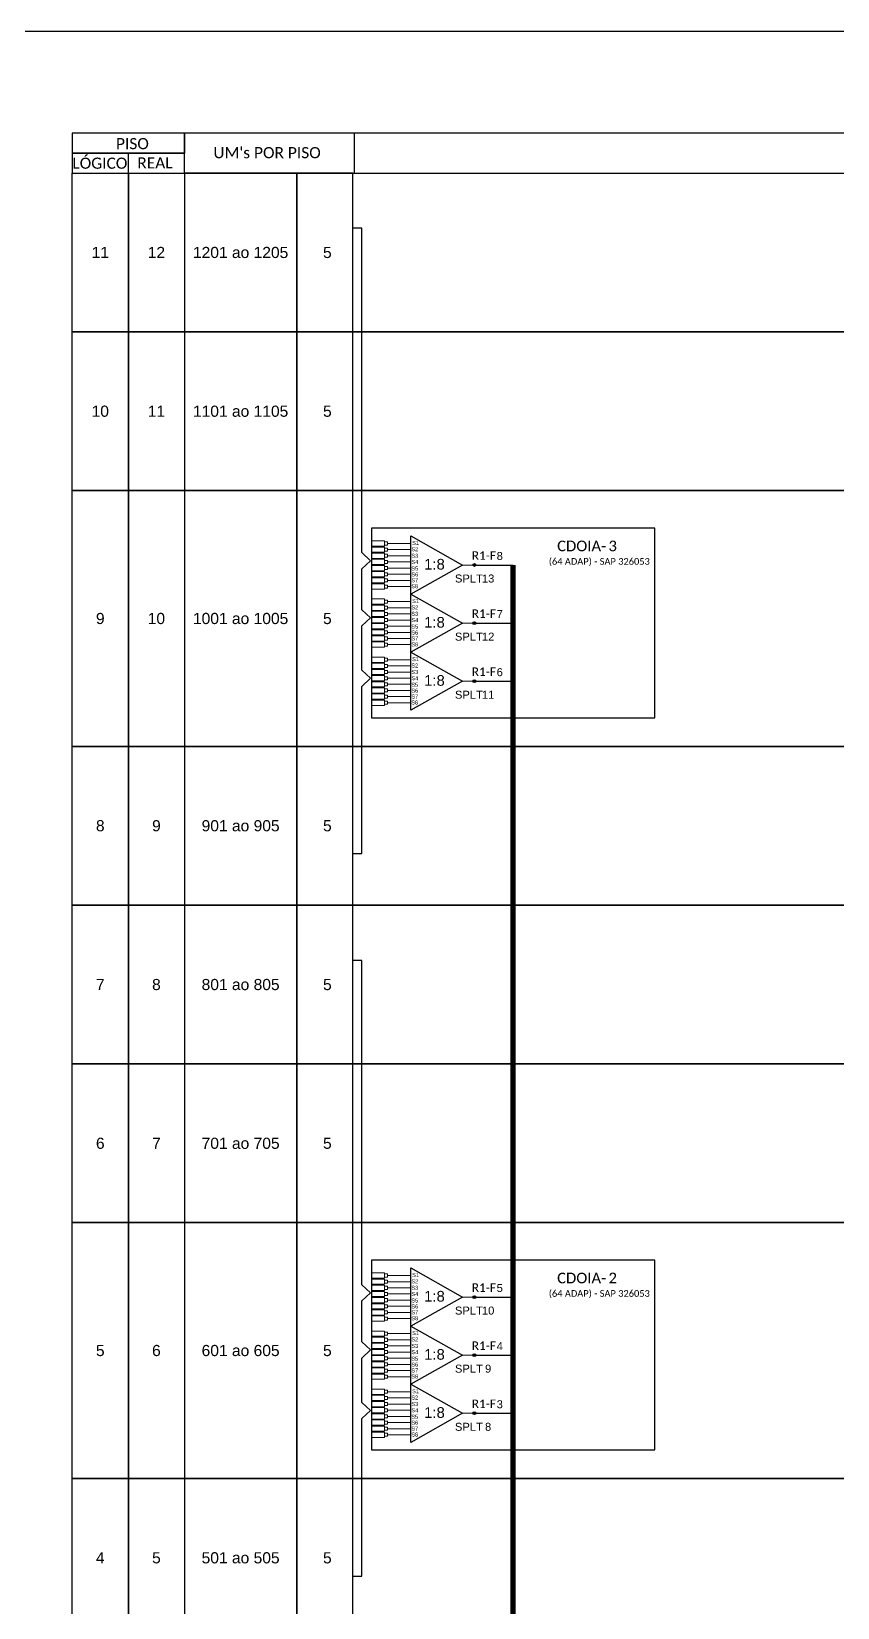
# Model space of a CAD drawing. Extents: x -89 to 749, y 705 to 1299.
# Drawn here: x 329.9 to 496, y 974 to 1299 of the extents above; entities that cross this region are included whole.
import ezdxf
from ezdxf.enums import TextEntityAlignment as Align

# ---------------------------------------------------------------- set-up
doc = ezdxf.new("R2010")
doc.units = 0
doc.styles.add('ARIAL', font='arial.ttf')
doc.styles.add('WMF-Calibri0', font='calibri.ttf')

msp = doc.modelspace()

# ---------------------------------------------------------------- hatches: boundary and pattern name
h = msp.add_hatch(color=3)
h.dxf.hatch_style = 1
edge = h.paths.add_edge_path()
edge.add_arc((421.16, 1189), 0.282, 0, 360)
h = msp.add_hatch(color=3)
h.dxf.hatch_style = 1
edge = h.paths.add_edge_path()
edge.add_arc((421.16, 1177.01), 0.282, 0, 360)
h = msp.add_hatch(color=3)
h.dxf.hatch_style = 1
edge = h.paths.add_edge_path()
edge.add_arc((421.16, 1165.03), 0.282, 0, 360)
h = msp.add_hatch(color=3)
h.dxf.hatch_style = 1
edge = h.paths.add_edge_path()
edge.add_arc((421.16, 1165.03), 0.282, 0, 360)
h = msp.add_hatch(color=3)
h.dxf.hatch_style = 1
edge = h.paths.add_edge_path()
edge.add_arc((421.16, 1038.02), 0.282, 0, 360)
h = msp.add_hatch(color=3)
h.dxf.hatch_style = 1
edge = h.paths.add_edge_path()
edge.add_arc((421.16, 1026.04), 0.282, 0, 360)
h = msp.add_hatch(color=3)
h.dxf.hatch_style = 1
edge = h.paths.add_edge_path()
edge.add_arc((421.16, 1014.05), 0.282, 0, 360)
h = msp.add_hatch(color=3)
h.dxf.hatch_style = 1
edge = h.paths.add_edge_path()
edge.add_arc((421.16, 1014.05), 0.282, 0, 360)

# ---------------------------------------------------------------- linework, layer by layer
for points in [[(-89.32, 705.02), (749.25, 705.02), (749.25, 1299.02), (-89.32, 1299.02), (-89.32, 705.02)], [(361.41, 1269.83), (729.31, 1269.83), (729.31, 1278.06), (361.41, 1278.06), (361.41, 1278.06), (361.41, 1273.94)], [(396.47, 1269.83), (396.47, 1278.06)], [(349.84, 1269.83), (349.84, 1273.94)]]:
    msp.add_lwpolyline(points)
for points in [[(338.27, 1273.94), (361.41, 1273.94), (361.41, 1278.06), (338.27, 1278.06)], [(338.27, 1269.83), (361.41, 1269.83), (361.41, 1273.94), (338.27, 1273.94)], [(338.27, 1269.83), (349.84, 1269.83), (349.84, 1237.09), (338.27, 1237.09)], [(349.84, 1269.83), (361.41, 1269.83), (361.41, 1237.09), (349.84, 1237.09)], [(384.56, 1269.83), (361.41, 1269.83), (361.41, 1237.09), (384.56, 1237.09)], [(396.13, 1269.83), (384.56, 1269.83), (384.56, 1237.09), (396.13, 1237.09)], [(396.13, 1269.83), (694.59, 1269.83), (694.59, 1237.09), (396.13, 1237.09)], [(338.27, 1237.09), (349.84, 1237.09), (349.84, 1204.34), (338.27, 1204.34)], [(349.84, 1237.09), (361.41, 1237.09), (361.41, 1204.34), (349.84, 1204.34)], [(384.56, 1237.09), (361.41, 1237.09), (361.41, 1204.34), (384.56, 1204.34)], [(396.13, 1237.09), (384.56, 1237.09), (384.56, 1204.34), (396.13, 1204.34)], [(396.13, 1237.09), (694.59, 1237.09), (694.59, 1204.34), (396.13, 1204.34)], [(338.27, 1204.34), (349.84, 1204.34), (349.84, 1151.6), (338.27, 1151.6)], [(349.84, 1204.34), (361.41, 1204.34), (361.41, 1151.6), (349.84, 1151.6)], [(384.56, 1204.34), (361.41, 1204.34), (361.41, 1151.6), (384.56, 1151.6)], [(396.13, 1204.34), (384.56, 1204.34), (384.56, 1151.6), (396.13, 1151.6)], [(396.13, 1204.34), (694.59, 1204.34), (694.59, 1151.6), (396.13, 1151.6)], [(338.27, 1151.6), (349.84, 1151.6), (349.84, 1118.86), (338.27, 1118.86)], [(349.84, 1151.6), (361.41, 1151.6), (361.41, 1118.86), (349.84, 1118.86)], [(384.56, 1151.6), (361.41, 1151.6), (361.41, 1118.86), (384.56, 1118.86)], [(396.13, 1151.6), (384.56, 1151.6), (384.56, 1118.86), (396.13, 1118.86)], [(396.13, 1151.6), (694.59, 1151.6), (694.59, 1118.86), (396.13, 1118.86)], [(338.27, 1118.86), (349.84, 1118.86), (349.84, 1086.11), (338.27, 1086.11)], [(349.84, 1118.86), (361.41, 1118.86), (361.41, 1086.11), (349.84, 1086.11)], [(384.56, 1118.86), (361.41, 1118.86), (361.41, 1086.11), (384.56, 1086.11)], [(396.13, 1118.86), (384.56, 1118.86), (384.56, 1086.11), (396.13, 1086.11)], [(396.13, 1118.86), (694.59, 1118.86), (694.59, 1086.11), (396.13, 1086.11)], [(338.27, 1086.11), (349.84, 1086.11), (349.84, 1053.37), (338.27, 1053.37)], [(349.84, 1086.11), (361.41, 1086.11), (361.41, 1053.37), (349.84, 1053.37)], [(384.56, 1086.11), (361.41, 1086.11), (361.41, 1053.37), (384.56, 1053.37)], [(396.13, 1086.11), (384.56, 1086.11), (384.56, 1053.37), (396.13, 1053.37)], [(396.13, 1086.11), (694.59, 1086.11), (694.59, 1053.37), (396.13, 1053.37)], [(338.27, 1053.37), (349.84, 1053.37), (349.84, 1000.62), (338.27, 1000.62)], [(349.84, 1053.37), (361.41, 1053.37), (361.41, 1000.62), (349.84, 1000.62)], [(384.56, 1053.37), (361.41, 1053.37), (361.41, 1000.62), (384.56, 1000.62)], [(396.13, 1053.37), (384.56, 1053.37), (384.56, 1000.62), (396.13, 1000.62)], [(396.13, 1053.37), (694.59, 1053.37), (694.59, 1000.62), (396.13, 1000.62)], [(338.27, 1000.62), (349.84, 1000.62), (349.84, 967.88), (338.27, 967.88)], [(349.84, 1000.62), (361.41, 1000.62), (361.41, 967.88), (349.84, 967.88)], [(384.56, 1000.62), (361.41, 1000.62), (361.41, 967.88), (384.56, 967.88)], [(396.13, 1000.62), (384.56, 1000.62), (384.56, 967.88), (396.13, 967.88)], [(396.13, 1000.62), (694.59, 1000.62), (694.59, 967.88), (396.13, 967.88)]]:
    msp.add_lwpolyline(points, close=True)
at = {"color": 3}
for points in [[(397.99, 1185.95), (397.99, 1188.23), (399.72, 1189.89), (397.99, 1191.55), (397.99, 1258.45), (396.18, 1258.45)], [(397.99, 1170.2), (398, 1176.43), (399.72, 1178.09), (398, 1179.75), (398, 1185.95), (397.99, 1185.95)], [(396.17, 1129.52), (397.99, 1129.52), (397.99, 1163.97), (399.72, 1165.63), (397.99, 1167.29), (397.99, 1170.2)], [(397.99, 1034.98), (397.99, 1037.25), (399.72, 1038.91), (397.99, 1040.57), (397.99, 1107.45), (396.18, 1107.45)], [(397.99, 1019.23), (398, 1025.45), (399.72, 1027.11), (398, 1028.77), (398, 1034.98), (397.99, 1034.98)], [(396.17, 980.47), (397.99, 980.47), (397.99, 1012.99), (399.72, 1014.65), (397.99, 1016.31), (397.99, 1019.23)]]:
    msp.add_lwpolyline(points, dxfattribs=at)
at = {"color": 1}
for points in [[(458.38, 1196.6), (399.94, 1196.6), (399.94, 1157.47), (458.38, 1157.47)], [(458.38, 1045.62), (399.94, 1045.62), (399.94, 1006.49), (458.38, 1006.49)]]:
    msp.add_lwpolyline(points, close=True, dxfattribs=at)
at = {"color": 3, "lineweight": 0}
for points in [[(402.63, 1193.98), (399.97, 1193.98)], [(402.63, 1192.9), (399.97, 1192.9)], [(402.63, 1193.98), (402.63, 1192.9)], [(403.26, 1193.44), (408.08, 1193.44)], [(402.63, 1192.71), (399.97, 1192.71)], [(402.63, 1191.63), (399.97, 1191.63)], [(402.63, 1191.44), (399.97, 1191.44)], [(402.63, 1190.36), (399.97, 1190.36)], [(402.63, 1190.18), (399.97, 1190.18)], [(402.63, 1192.71), (402.63, 1191.63)], [(402.63, 1191.44), (402.63, 1190.36)], [(402.63, 1190.18), (402.63, 1189.09)], [(408.08, 1192.17), (403.26, 1192.17)], [(408.08, 1190.9), (403.26, 1190.9)], [(408.08, 1189.63), (403.26, 1189.63)], [(402.63, 1189.09), (399.97, 1189.09)], [(402.63, 1188.91), (399.97, 1188.91)], [(402.63, 1187.82), (399.97, 1187.82)], [(402.63, 1187.64), (399.97, 1187.64)], [(402.63, 1186.55), (399.97, 1186.55)], [(402.63, 1186.37), (399.97, 1186.37)], [(402.63, 1188.91), (402.63, 1187.82)], [(402.63, 1187.64), (402.63, 1186.55)], [(402.63, 1186.37), (402.63, 1185.29)], [(408.08, 1188.36), (403.26, 1188.36)], [(408.08, 1187.1), (403.26, 1187.1)], [(402.63, 1185.29), (399.97, 1185.29)], [(402.63, 1185.1), (399.97, 1185.1)], [(402.63, 1184.02), (399.97, 1184.02)], [(402.63, 1185.1), (402.63, 1184.02)], [(408.08, 1185.83), (403.26, 1185.83)], [(408.08, 1184.56), (403.26, 1184.56)], [(402.63, 1181.99), (399.97, 1181.99)], [(402.63, 1180.91), (399.97, 1180.91)], [(402.63, 1180.73), (399.97, 1180.73)], [(402.63, 1181.99), (402.63, 1180.91)], [(402.63, 1180.73), (402.63, 1179.64)], [(403.26, 1181.45), (408.08, 1181.45)], [(408.08, 1180.18), (403.26, 1180.18)], [(402.63, 1179.64), (399.97, 1179.64)], [(402.63, 1179.46), (399.97, 1179.46)], [(402.63, 1178.37), (399.97, 1178.37)], [(402.63, 1178.19), (399.97, 1178.19)], [(402.63, 1177.1), (399.97, 1177.1)], [(402.63, 1176.92), (399.97, 1176.92)], [(402.63, 1179.46), (402.63, 1178.37)], [(402.63, 1178.19), (402.63, 1177.1)], [(402.63, 1176.92), (402.63, 1175.84)], [(408.08, 1178.91), (403.26, 1178.91)], [(408.08, 1177.65), (403.26, 1177.65)], [(402.63, 1175.84), (399.97, 1175.84)], [(402.63, 1175.65), (399.97, 1175.65)], [(402.63, 1174.57), (399.97, 1174.57)], [(402.63, 1174.38), (399.97, 1174.38)], [(402.63, 1175.65), (402.63, 1174.57)], [(402.63, 1174.38), (402.63, 1173.3)], [(408.08, 1176.38), (403.26, 1176.38)], [(408.08, 1175.11), (403.26, 1175.11)], [(408.08, 1173.84), (403.26, 1173.84)], [(402.63, 1173.3), (399.97, 1173.3)], [(402.63, 1173.12), (399.97, 1173.12)], [(402.63, 1172.03), (399.97, 1172.03)], [(402.63, 1173.12), (402.63, 1172.03)], [(408.08, 1172.57), (403.26, 1172.57)], [(402.63, 1170.01), (399.97, 1170.01)], [(402.63, 1168.92), (399.97, 1168.92)], [(402.63, 1168.74), (399.97, 1168.74)], [(402.63, 1167.65), (399.97, 1167.65)], [(402.63, 1167.47), (399.97, 1167.47)], [(402.63, 1170.01), (402.63, 1168.92)], [(402.63, 1168.74), (402.63, 1167.65)], [(402.63, 1167.47), (402.63, 1166.39)], [(403.26, 1169.46), (408.08, 1169.46)], [(408.08, 1168.2), (403.26, 1168.2)], [(408.08, 1166.93), (403.26, 1166.93)], [(402.63, 1166.39), (399.97, 1166.39)], [(402.63, 1166.2), (399.97, 1166.2)], [(402.63, 1165.12), (399.97, 1165.12)], [(402.63, 1164.93), (399.97, 1164.93)], [(402.63, 1163.85), (399.97, 1163.85)], [(402.63, 1163.67), (399.97, 1163.67)], [(402.63, 1166.2), (402.63, 1165.12)], [(402.63, 1164.93), (402.63, 1163.85)], [(402.63, 1163.67), (402.63, 1162.58)], [(408.08, 1165.66), (403.26, 1165.66)], [(408.08, 1164.39), (403.26, 1164.39)], [(402.63, 1162.58), (399.97, 1162.58)], [(402.63, 1162.4), (399.97, 1162.4)], [(402.63, 1161.31), (399.97, 1161.31)], [(402.63, 1161.13), (399.97, 1161.13)], [(402.63, 1162.4), (402.63, 1161.31)], [(402.63, 1161.13), (402.63, 1160.04)], [(408.08, 1163.12), (403.26, 1163.12)], [(408.08, 1161.85), (403.26, 1161.85)], [(408.08, 1160.59), (403.26, 1160.59)], [(402.63, 1160.04), (399.97, 1160.04)], [(402.63, 1043.01), (399.97, 1043.01)], [(402.63, 1041.92), (399.97, 1041.92)], [(402.63, 1041.74), (399.97, 1041.74)], [(402.63, 1040.65), (399.97, 1040.65)], [(402.63, 1040.47), (399.97, 1040.47)], [(402.63, 1043.01), (402.63, 1041.92)], [(402.63, 1041.74), (402.63, 1040.65)], [(402.63, 1040.47), (402.63, 1039.38)], [(403.26, 1042.46), (408.08, 1042.46)], [(408.08, 1041.19), (403.26, 1041.19)], [(402.63, 1039.38), (399.97, 1039.38)], [(402.63, 1039.2), (399.97, 1039.2)], [(402.63, 1038.12), (399.97, 1038.12)], [(402.63, 1037.93), (399.97, 1037.93)], [(402.63, 1036.85), (399.97, 1036.85)], [(402.63, 1039.2), (402.63, 1038.12)], [(402.63, 1037.93), (402.63, 1036.85)], [(408.08, 1039.93), (403.26, 1039.93)], [(408.08, 1038.66), (403.26, 1038.66)], [(408.08, 1037.39), (403.26, 1037.39)], [(402.63, 1036.66), (399.97, 1036.66)], [(402.63, 1035.58), (399.97, 1035.58)], [(402.63, 1035.4), (399.97, 1035.4)], [(402.63, 1034.31), (399.97, 1034.31)], [(402.63, 1034.13), (399.97, 1034.13)], [(402.63, 1036.66), (402.63, 1035.58)], [(402.63, 1035.4), (402.63, 1034.31)], [(402.63, 1034.13), (402.63, 1033.04)], [(408.08, 1036.12), (403.26, 1036.12)], [(408.08, 1034.85), (403.26, 1034.85)], [(408.08, 1033.58), (403.26, 1033.58)], [(402.63, 1033.04), (399.97, 1033.04)], [(402.63, 1031.02), (399.97, 1031.02)], [(402.63, 1031.02), (402.63, 1029.93)], [(403.26, 1030.48), (408.08, 1030.48)], [(402.63, 1029.93), (399.97, 1029.93)], [(402.63, 1029.75), (399.97, 1029.75)], [(402.63, 1028.67), (399.97, 1028.67)], [(402.63, 1028.48), (399.97, 1028.48)], [(402.63, 1027.4), (399.97, 1027.4)], [(402.63, 1027.21), (399.97, 1027.21)], [(402.63, 1029.75), (402.63, 1028.67)], [(402.63, 1028.48), (402.63, 1027.4)], [(402.63, 1027.21), (402.63, 1026.13)], [(408.08, 1029.21), (403.26, 1029.21)], [(408.08, 1027.94), (403.26, 1027.94)], [(402.63, 1026.13), (399.97, 1026.13)], [(402.63, 1025.95), (399.97, 1025.95)], [(402.63, 1024.86), (399.97, 1024.86)], [(402.63, 1024.68), (399.97, 1024.68)], [(402.63, 1025.95), (402.63, 1024.86)], [(402.63, 1024.68), (402.63, 1023.59)], [(408.08, 1026.67), (403.26, 1026.67)], [(408.08, 1025.4), (403.26, 1025.4)], [(408.08, 1024.13), (403.26, 1024.13)], [(402.63, 1023.59), (399.97, 1023.59)], [(402.63, 1023.41), (399.97, 1023.41)], [(402.63, 1022.32), (399.97, 1022.32)], [(402.63, 1022.14), (399.97, 1022.14)], [(402.63, 1021.06), (399.97, 1021.06)], [(402.63, 1023.41), (402.63, 1022.32)], [(402.63, 1022.14), (402.63, 1021.06)], [(408.08, 1022.87), (403.26, 1022.87)], [(408.08, 1021.6), (403.26, 1021.6)], [(402.63, 1019.03), (399.97, 1019.03)], [(402.63, 1017.95), (399.97, 1017.95)], [(402.63, 1017.76), (399.97, 1017.76)], [(402.63, 1019.03), (402.63, 1017.95)], [(402.63, 1017.76), (402.63, 1016.68)], [(403.26, 1018.49), (408.08, 1018.49)], [(402.63, 1016.68), (399.97, 1016.68)], [(402.63, 1016.5), (399.97, 1016.5)], [(402.63, 1015.41), (399.97, 1015.41)], [(402.63, 1015.23), (399.97, 1015.23)], [(402.63, 1014.14), (399.97, 1014.14)], [(402.63, 1016.5), (402.63, 1015.41)], [(402.63, 1015.23), (402.63, 1014.14)], [(408.08, 1017.22), (403.26, 1017.22)], [(408.08, 1015.95), (403.26, 1015.95)], [(408.08, 1014.68), (403.26, 1014.68)], [(402.63, 1013.96), (399.97, 1013.96)], [(402.63, 1012.87), (399.97, 1012.87)], [(402.63, 1012.69), (399.97, 1012.69)], [(402.63, 1011.61), (399.97, 1011.61)], [(402.63, 1011.42), (399.97, 1011.42)], [(402.63, 1013.96), (402.63, 1012.87)], [(402.63, 1012.69), (402.63, 1011.61)], [(402.63, 1011.42), (402.63, 1010.34)], [(408.08, 1013.42), (403.26, 1013.42)], [(408.08, 1012.15), (403.26, 1012.15)], [(408.08, 1010.88), (403.26, 1010.88)], [(402.63, 1010.34), (399.97, 1010.34)], [(402.63, 1010.15), (399.97, 1010.15)], [(402.63, 1009.07), (399.97, 1009.07)], [(402.63, 1010.15), (402.63, 1009.07)], [(408.08, 1009.61), (403.26, 1009.61)]]:
    msp.add_lwpolyline(points, dxfattribs=at)
for points in [[(403.26, 1193.75), (402.63, 1193.75), (402.63, 1193.12), (403.26, 1193.12)], [(403.26, 1192.48), (402.63, 1192.48), (402.63, 1191.85), (403.26, 1191.85)], [(403.26, 1191.22), (402.63, 1191.22), (402.63, 1190.59), (403.26, 1190.59)], [(403.26, 1189.95), (402.63, 1189.95), (402.63, 1189.32), (403.26, 1189.32)], [(403.26, 1188.68), (402.63, 1188.68), (402.63, 1188.05), (403.26, 1188.05)], [(403.26, 1187.41), (402.63, 1187.41), (402.63, 1186.78), (403.26, 1186.78)], [(403.26, 1186.14), (402.63, 1186.14), (402.63, 1185.51), (403.26, 1185.51)], [(403.26, 1184.87), (402.63, 1184.87), (402.63, 1184.24), (403.26, 1184.24)], [(403.26, 1181.77), (402.63, 1181.77), (402.63, 1181.14), (403.26, 1181.14)], [(403.26, 1180.5), (402.63, 1180.5), (402.63, 1179.87), (403.26, 1179.87)], [(403.26, 1179.23), (402.63, 1179.23), (402.63, 1178.6), (403.26, 1178.6)], [(403.26, 1177.96), (402.63, 1177.96), (402.63, 1177.33), (403.26, 1177.33)], [(403.26, 1176.69), (402.63, 1176.69), (402.63, 1176.06), (403.26, 1176.06)], [(403.26, 1175.42), (402.63, 1175.42), (402.63, 1174.79), (403.26, 1174.79)], [(403.26, 1174.16), (402.63, 1174.16), (402.63, 1173.53), (403.26, 1173.53)], [(403.26, 1172.89), (402.63, 1172.89), (402.63, 1172.26), (403.26, 1172.26)], [(403.26, 1169.78), (402.63, 1169.78), (402.63, 1169.15), (403.26, 1169.15)], [(403.26, 1168.51), (402.63, 1168.51), (402.63, 1167.88), (403.26, 1167.88)], [(403.26, 1167.24), (402.63, 1167.24), (402.63, 1166.61), (403.26, 1166.61)], [(403.26, 1165.97), (402.63, 1165.97), (402.63, 1165.34), (403.26, 1165.34)], [(403.26, 1164.71), (402.63, 1164.71), (402.63, 1164.08), (403.26, 1164.08)], [(403.26, 1163.44), (402.63, 1163.44), (402.63, 1162.81), (403.26, 1162.81)], [(403.26, 1162.17), (402.63, 1162.17), (402.63, 1161.54), (403.26, 1161.54)], [(403.26, 1160.9), (402.63, 1160.9), (402.63, 1160.27), (403.26, 1160.27)], [(403.26, 1042.78), (402.63, 1042.78), (402.63, 1042.15), (403.26, 1042.15)], [(403.26, 1041.51), (402.63, 1041.51), (402.63, 1040.88), (403.26, 1040.88)], [(403.26, 1040.24), (402.63, 1040.24), (402.63, 1039.61), (403.26, 1039.61)], [(403.26, 1038.97), (402.63, 1038.97), (402.63, 1038.34), (403.26, 1038.34)], [(403.26, 1037.7), (402.63, 1037.7), (402.63, 1037.07), (403.26, 1037.07)], [(403.26, 1036.44), (402.63, 1036.44), (402.63, 1035.81), (403.26, 1035.81)], [(403.26, 1035.17), (402.63, 1035.17), (402.63, 1034.54), (403.26, 1034.54)], [(403.26, 1033.9), (402.63, 1033.9), (402.63, 1033.27), (403.26, 1033.27)], [(403.26, 1030.79), (402.63, 1030.79), (402.63, 1030.16), (403.26, 1030.16)], [(403.26, 1029.52), (402.63, 1029.52), (402.63, 1028.89), (403.26, 1028.89)], [(403.26, 1028.25), (402.63, 1028.25), (402.63, 1027.62), (403.26, 1027.62)], [(403.26, 1026.99), (402.63, 1026.99), (402.63, 1026.36), (403.26, 1026.36)], [(403.26, 1025.72), (402.63, 1025.72), (402.63, 1025.09), (403.26, 1025.09)], [(403.26, 1024.45), (402.63, 1024.45), (402.63, 1023.82), (403.26, 1023.82)], [(403.26, 1023.18), (402.63, 1023.18), (402.63, 1022.55), (403.26, 1022.55)], [(403.26, 1021.91), (402.63, 1021.91), (402.63, 1021.28), (403.26, 1021.28)], [(403.26, 1018.8), (402.63, 1018.8), (402.63, 1018.17), (403.26, 1018.17)], [(403.26, 1017.54), (402.63, 1017.54), (402.63, 1016.91), (403.26, 1016.91)], [(403.26, 1016.27), (402.63, 1016.27), (402.63, 1015.64), (403.26, 1015.64)], [(403.26, 1015), (402.63, 1015), (402.63, 1014.37), (403.26, 1014.37)], [(403.26, 1013.73), (402.63, 1013.73), (402.63, 1013.1), (403.26, 1013.1)], [(403.26, 1012.46), (402.63, 1012.46), (402.63, 1011.83), (403.26, 1011.83)], [(403.26, 1011.19), (402.63, 1011.19), (402.63, 1010.56), (403.26, 1010.56)], [(403.26, 1009.93), (402.63, 1009.93), (402.63, 1009.3), (403.26, 1009.3)]]:
    msp.add_lwpolyline(points, close=True, dxfattribs=at)
at = {"color": 1}
for points in [[(408.08, 1194.99), (418.71, 1189), (408.08, 1183), (408.08, 1194.99)], [(408.08, 1183), (418.71, 1177.01), (408.08, 1171.02), (408.08, 1183)], [(408.08, 1171.02), (418.71, 1165.03), (408.08, 1159.03), (408.08, 1171.02)], [(408.08, 1044.02), (418.71, 1038.02), (408.08, 1032.03), (408.08, 1044.02)], [(408.08, 1032.03), (418.71, 1026.04), (408.08, 1020.04), (408.08, 1032.03)], [(408.08, 1020.04), (418.71, 1014.05), (408.08, 1008.06), (408.08, 1020.04)]]:
    msp.add_lwpolyline(points, dxfattribs=at)
at = {"color": 1, "lineweight": 0}
for points in [[(418.71, 1189), (421.16, 1189)], [(418.71, 1177.01), (421.16, 1177.01)], [(418.71, 1165.03), (421.16, 1165.03)], [(418.71, 1038.02), (421.16, 1038.02)], [(418.71, 1026.04), (421.16, 1026.04)], [(418.71, 1014.05), (421.16, 1014.05)]]:
    msp.add_lwpolyline(points, dxfattribs=at)
at = {"color": 5}
for points in [[(421.16, 1189), (429.15, 1189)], [(421.16, 1177.01), (429.15, 1177.01)], [(421.16, 1165.03), (429.15, 1165.03)], [(421.16, 1038.02), (429.15, 1038.02)], [(421.16, 1026.04), (429.15, 1026.04)], [(421.16, 1014.05), (429.15, 1014.05)]]:
    msp.add_lwpolyline(points, dxfattribs=at)
at = {"color": 5, "const_width": 1.1}
msp.add_lwpolyline([(429.15, 1189), (429.15, 847.41), (494.07, 847.41), (494.07, 820.46)], dxfattribs=at)
at = {"color": 3}
for centre in [(421.16, 1189), (421.16, 1177.01), (421.16, 1165.03), (421.16, 1165.03), (421.16, 1038.02), (421.16, 1026.04), (421.16, 1014.05), (421.16, 1014.05)]:
    msp.add_circle(centre, 0.282, dxfattribs=at)

# ---------------------------------------------------------------- texts
at = {"style": 'WMF-Calibri0'}
for s, p in [('     PISO', (343.23, 1274.75)), ("UM's POR PISO", (367.37, 1272.89)), ('  LÓGICO', (336.68, 1270.72)), ('    REAL', (348.44, 1270.78))]:
    msp.add_text(s, height=2.3, dxfattribs=at).set_placement(p)
at = {"style": 'ARIAL'}
for s, p in [('11', (344.05, 1253.46)), ('12', (355.62, 1253.46)), ('1201 ao 1205', (372.98, 1253.46)), ('5', (390.86, 1253.46)), ('10', (344.05, 1220.72)), ('11', (355.62, 1220.72)), ('1101 ao 1105', (372.98, 1220.72)), ('5', (390.86, 1220.72)), ('9', (344.05, 1177.97)), ('10', (355.62, 1177.97)), ('1001 ao 1005', (372.98, 1177.97)), ('5', (390.86, 1177.97)), ('8', (344.05, 1135.23)), ('9', (355.62, 1135.23)), ('901 ao 905', (372.98, 1135.23)), ('5', (390.86, 1135.23)), ('7', (344.05, 1102.48)), ('8', (355.62, 1102.48)), ('801 ao 805', (372.98, 1102.48)), ('5', (390.86, 1102.48)), ('6', (344.05, 1069.74)), ('7', (355.62, 1069.74)), ('701 ao 705', (372.98, 1069.74)), ('5', (390.86, 1069.74)), ('5', (344.05, 1027)), ('6', (355.62, 1027)), ('601 ao 605', (372.98, 1027)), ('5', (390.86, 1027)), ('4', (344.05, 984.25)), ('5', (355.62, 984.25)), ('501 ao 505', (372.98, 984.25)), ('5', (390.86, 984.25))]:
    msp.add_text(s, height=2.3, dxfattribs=at).set_placement(p, align=Align.MIDDLE_CENTER)
at = {"color": 1}
for s, height, style, p in [('S1', 0.825, 'ARIAL', (408.33, 1193.14)), ('CDOIA-', 2.2, 'WMF-Calibri0', (438.23, 1191.83)), ('S3', 0.825, 'ARIAL', (408.18, 1190.5)), ('S4', 0.825, 'ARIAL', (408.18, 1189.21)), ('S2', 0.825, 'ARIAL', (408.18, 1191.84)), ('1:8', 2.2, 'ARIAL', (410.8, 1188.06)), ('S5', 0.825, 'ARIAL', (408.17, 1187.88)), ('S6', 0.825, 'ARIAL', (408.18, 1186.64)), ('S7', 0.825, 'ARIAL', (408.18, 1185.44)), ('S8', 0.825, 'ARIAL', (408.17, 1184.21)), ('S2', 0.825, 'ARIAL', (408.18, 1179.85)), ('S1', 0.825, 'ARIAL', (408.33, 1181.15)), ('S5', 0.825, 'ARIAL', (408.17, 1175.89)), ('S3', 0.825, 'ARIAL', (408.18, 1178.52)), ('S4', 0.825, 'ARIAL', (408.18, 1177.22)), ('1:8', 2.2, 'ARIAL', (410.8, 1176.08)), ('S6', 0.825, 'ARIAL', (408.18, 1174.66)), ('S7', 0.825, 'ARIAL', (408.18, 1173.45)), ('S8', 0.825, 'ARIAL', (408.17, 1172.22)), ('S3', 0.825, 'ARIAL', (408.18, 1166.53)), ('S2', 0.825, 'ARIAL', (408.18, 1167.86)), ('S1', 0.825, 'ARIAL', (408.33, 1169.17)), ('S5', 0.825, 'ARIAL', (408.17, 1163.9)), ('S4', 0.825, 'ARIAL', (408.18, 1165.24)), ('1:8', 2.2, 'ARIAL', (410.8, 1164.09)), ('S6', 0.825, 'ARIAL', (408.18, 1162.67)), ('S7', 0.825, 'ARIAL', (408.18, 1161.46)), ('S8', 0.825, 'ARIAL', (408.17, 1160.23)), ('S3', 0.825, 'ARIAL', (408.18, 1039.53)), ('S2', 0.825, 'ARIAL', (408.18, 1040.86)), ('S1', 0.825, 'ARIAL', (408.33, 1042.17)), ('CDOIA-', 2.2, 'WMF-Calibri0', (438.23, 1040.85)), ('S5', 0.825, 'ARIAL', (408.17, 1036.9)), ('S4', 0.825, 'ARIAL', (408.18, 1038.23)), ('1:8', 2.2, 'ARIAL', (410.8, 1037.09)), ('S6', 0.825, 'ARIAL', (408.18, 1035.67)), ('S7', 0.825, 'ARIAL', (408.18, 1034.46)), ('S8', 0.825, 'ARIAL', (408.17, 1033.23)), ('S1', 0.825, 'ARIAL', (408.33, 1030.18)), ('S3', 0.825, 'ARIAL', (408.18, 1027.54)), ('S4', 0.825, 'ARIAL', (408.18, 1026.25)), ('S2', 0.825, 'ARIAL', (408.18, 1028.88)), ('1:8', 2.2, 'ARIAL', (410.8, 1025.1)), ('S5', 0.825, 'ARIAL', (408.17, 1024.91)), ('S6', 0.825, 'ARIAL', (408.18, 1023.68)), ('S7', 0.825, 'ARIAL', (408.18, 1022.47)), ('S8', 0.825, 'ARIAL', (408.17, 1021.25)), ('S2', 0.825, 'ARIAL', (408.18, 1016.89)), ('S1', 0.825, 'ARIAL', (408.33, 1018.19)), ('S3', 0.825, 'ARIAL', (408.18, 1015.56)), ('S4', 0.825, 'ARIAL', (408.18, 1014.26)), ('1:8', 2.2, 'ARIAL', (410.8, 1013.11)), ('S5', 0.825, 'ARIAL', (408.17, 1012.93)), ('S6', 0.825, 'ARIAL', (408.18, 1011.7)), ('S7', 0.825, 'ARIAL', (408.18, 1010.49)), ('S8', 0.825, 'ARIAL', (408.17, 1009.26))]:
    msp.add_text(s, height=height, dxfattribs=dict(at, style=style)).set_placement(p)
at = {"color": 7, "style": 'WMF-Calibri0'}
for s, p in [('3', (448.81, 1191.83)), ('2', (448.81, 1040.85))]:
    msp.add_text(s, height=2.2, dxfattribs=at).set_placement(p)
at = {"color": 5, "style": 'WMF-Calibri0'}
for p in [(420.63, 1190.08), (420.63, 1178.09), (420.63, 1166.11), (420.63, 1039.1), (420.63, 1027.12), (420.63, 1015.13)]:
    msp.add_text('R1-F', height=1.76, dxfattribs=at).set_placement(p)
at = {"color": 5, "style": 'ARIAL'}
for s, p in [('8', (426.4, 1190.04)), ('7', (426.4, 1178.05)), ('6', (426.4, 1166.07)), ('5', (426.4, 1039.07)), ('4', (426.4, 1027.08)), ('3', (426.4, 1015.09))]:
    msp.add_text(s, height=1.65, dxfattribs=at).set_placement(p, align=Align.CENTER)
at = {"color": 1, "style": 'WMF-Calibri0'}
for p in [(446.92, 1189.05), (446.92, 1038.08)]:
    msp.add_text('(64 ADAP) - SAP 326053', height=1.375, dxfattribs=at).set_placement(p, align=Align.CENTER)
at = {"color": 7, "style": 'ARIAL'}
for s, p in [('SPLT', (420.04, 1185.39)), ('13', (424, 1185.39)), ('SPLT', (420.04, 1173.4)), ('12', (424, 1173.4)), ('SPLT', (420.04, 1161.42)), ('11', (424, 1161.42)), ('SPLT', (420.04, 1034.41)), ('10', (424, 1034.41)), ('SPLT', (420.04, 1022.43)), ('9', (424, 1022.43)), ('SPLT', (420.04, 1010.44)), ('8', (424, 1010.44))]:
    msp.add_text(s, height=1.65, dxfattribs=at).set_placement(p, align=Align.CENTER)

doc.saveas('drawing.dxf')
